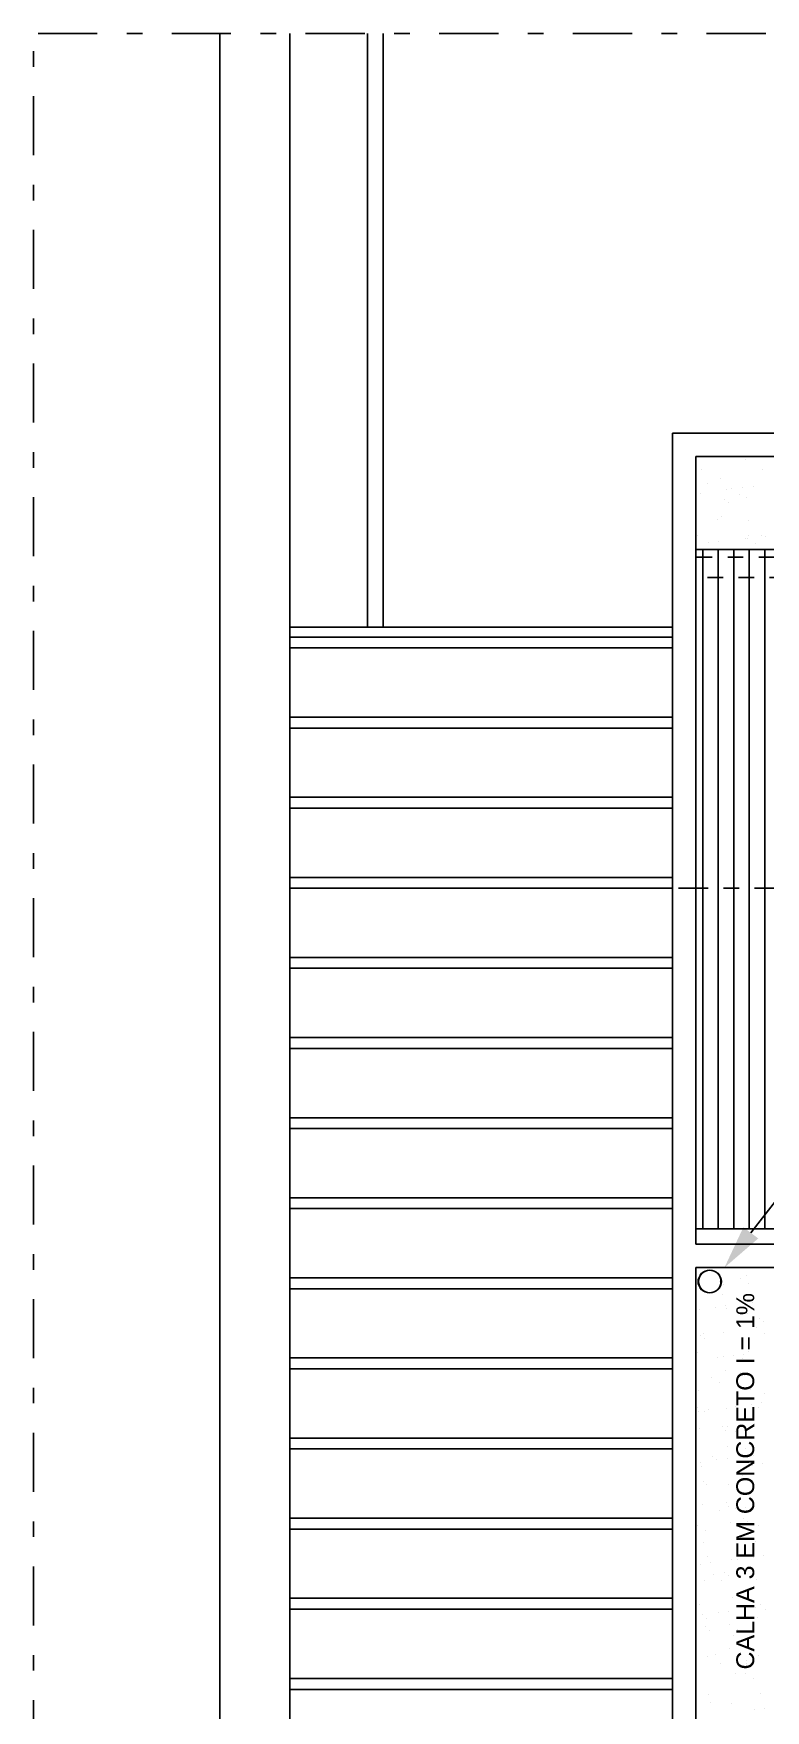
# Model space of a CAD drawing. Header units: millimetres. Extents: x 1573 to 2177, y 1587 to 1932.
# Drawn here: x 1798.42 to 1803.14, y 1903.49 to 1914.31 of the extents above; entities that cross this region are included whole.
import ezdxf
from ezdxf.enums import TextEntityAlignment as Align

# ---------------------------------------------------------------- set-up
doc = ezdxf.new("R2010")
doc.units = ezdxf.units.MM
doc.header["$LTSCALE"] = 0.03
doc.linetypes.add('DASHDOT', pattern=[25.4, 12.7, -6.35, 0, -6.35])
doc.linetypes.add('HIDDEN', pattern=[9.525, 6.35, -3.175])
for name, color, linetype in [('-HIDRO', 8, 'Continuous'), ('A-PEN-C', 4, 'Continuous'), ('PL09', 9, 'Continuous'), ('Tinterno', 9, 'Continuous')]:
    doc.layers.add(name, color=color, linetype=linetype)
doc.layers.add('TigreCad', color=2, linetype='Continuous', lineweight=13)
doc.styles.add('ARIAL', font='arial.ttf')

# ---------------------------------------------------------------- blocks, each defined once
blk = doc.blocks.new('11031501d')
at = {"layer": 'TigreCad'}
blk.add_circle((0, 0), 75, dxfattribs=at)
at = {"layer": 'Tinterno'}
blk.add_circle((0, 0), 72.5, dxfattribs=at)

msp = doc.modelspace()

# ---------------------------------------------------------------- linework, layer by layer
at = {"layer": '-HIDRO', "linetype": 'DASHDOT'}
for p in [(1798.419, 1887.661), (1810.898, 1914.306)]:
    msp.add_line(p, (1798.419, 1914.306), dxfattribs=at)
at = {"layer": '-HIDRO'}
for p, q in [((1799.619, 1894.181), (1799.619, 1914.306)), ((1800.072, 1903.23), (1800.072, 1914.306)), ((1800.573, 1910.479), (1800.573, 1914.306)), ((1800.673, 1910.479), (1800.673, 1914.306)), ((1810.195, 1911.729), (1802.54, 1911.729)), ((1802.54, 1911.729), (1802.54, 1902.5)), ((1810.045, 1911.579), (1802.69, 1911.579)), ((1802.69, 1911.579), (1802.69, 1906.498)), ((1802.727, 1911.493), (1802.727, 1911.493)), ((1803.011, 1911.56), (1803.011, 1911.56)), ((1803.122, 1911.494), (1803.122, 1911.494)), ((1802.765, 1911.405), (1802.765, 1911.405)), ((1802.848, 1911.434), (1802.848, 1911.434)), ((1802.89, 1911.366), (1802.89, 1911.366)), ((1802.919, 1911.37), (1802.919, 1911.37)), ((1802.993, 1911.38), (1802.993, 1911.38)), ((1803.059, 1911.388), (1803.059, 1911.388)), ((1802.694, 1911.317), (1802.694, 1911.317)), ((1802.717, 1911.343), (1802.717, 1911.343)), ((1802.876, 1911.303), (1802.876, 1911.303)), ((1802.899, 1911.282), (1802.899, 1911.282)), ((1802.973, 1911.336), (1802.973, 1911.336)), ((1803.019, 1911.315), (1803.019, 1911.315)), ((1802.829, 1911.175), (1802.829, 1911.175)), ((1802.856, 1911.19), (1802.856, 1911.19)), ((1803.026, 1911.166), (1803.026, 1911.166)), ((1802.702, 1911.072), (1802.702, 1911.072)), ((1803.007, 1911.053), (1803.007, 1911.053)), ((1803.022, 1911.052), (1803.022, 1911.052)), ((1803.027, 1911.07), (1803.027, 1911.07)), ((1803.11, 1911.066), (1803.11, 1911.066)), ((1803.136, 1911.065), (1803.136, 1911.065)), ((1809.445, 1910.979), (1802.69, 1910.979)), ((1802.734, 1910.929), (1802.734, 1910.979)), ((1802.768, 1911.021), (1802.768, 1911.021)), ((1802.834, 1911.03), (1802.834, 1911.03)), ((1802.834, 1910.929), (1802.834, 1910.979)), ((1802.934, 1910.929), (1802.934, 1910.979)), ((1803.034, 1910.929), (1803.034, 1910.979)), ((1803.076, 1911.018), (1803.076, 1911.018)), ((1803.134, 1910.929), (1803.134, 1910.979)), ((1802.734, 1910.799), (1802.734, 1910.929)), ((1802.834, 1910.799), (1802.834, 1910.929)), ((1802.934, 1910.799), (1802.934, 1910.929)), ((1803.034, 1910.799), (1803.034, 1910.929)), ((1803.134, 1910.799), (1803.134, 1910.929)), ((1802.734, 1906.598), (1802.734, 1910.799)), ((1802.834, 1906.598), (1802.834, 1910.799)), ((1802.934, 1906.598), (1802.934, 1910.799)), ((1803.034, 1906.598), (1803.034, 1910.799)), ((1803.134, 1906.598), (1803.134, 1910.799)), ((1800.573, 1910.479), (1800.072, 1910.479)), ((1800.072, 1910.414), (1802.54, 1910.414)), ((1802.54, 1910.479), (1800.573, 1910.479)), ((1800.072, 1910.344), (1802.54, 1910.344)), ((1800.072, 1909.897), (1802.54, 1909.897)), ((1800.072, 1909.827), (1802.54, 1909.827)), ((1800.072, 1909.381), (1802.54, 1909.381)), ((1800.072, 1909.311), (1802.54, 1909.311)), ((1800.072, 1908.864), (1802.54, 1908.864)), ((1800.072, 1908.794), (1802.54, 1908.794)), ((1800.072, 1908.348), (1802.54, 1908.348)), ((1800.072, 1908.278), (1802.54, 1908.278)), ((1800.072, 1907.831), (1802.54, 1907.831)), ((1800.072, 1907.761), (1802.54, 1907.761)), ((1800.072, 1907.314), (1802.54, 1907.314)), ((1800.072, 1907.244), (1802.54, 1907.244)), ((1800.072, 1906.798), (1802.54, 1906.798)), ((1800.072, 1906.728), (1802.54, 1906.728)), ((1808.394, 1906.598), (1802.69, 1906.598)), ((1808.394, 1906.498), (1802.69, 1906.498)), ((1802.69, 1906.348), (1802.69, 1902.65)), ((1808.394, 1906.348), (1802.69, 1906.348)), ((1803.016, 1906.294), (1803.016, 1906.294)), ((1800.072, 1906.281), (1802.54, 1906.281)), ((1800.072, 1906.211), (1802.54, 1906.211)), ((1802.841, 1906.259), (1802.841, 1906.259)), ((1802.863, 1906.176), (1802.863, 1906.176)), ((1802.865, 1906.238), (1802.865, 1906.238)), ((1802.979, 1906.277), (1802.979, 1906.277)), ((1803.032, 1906.243), (1803.032, 1906.243)), ((1802.712, 1906.08), (1802.712, 1906.08)), ((1802.815, 1906.093), (1802.815, 1906.093)), ((1802.881, 1906.102), (1802.881, 1906.102)), ((1802.888, 1906.082), (1802.888, 1906.082)), ((1802.991, 1906.122), (1802.991, 1906.122)), ((1803.054, 1906.125), (1803.054, 1906.125)), ((1802.691, 1906.045), (1802.691, 1906.045)), ((1803.024, 1906.049), (1803.024, 1906.049)), ((1803.081, 1905.959), (1803.081, 1905.959)), ((1803.102, 1906.02), (1803.102, 1906.02)), ((1803.125, 1905.999), (1803.125, 1905.999)), ((1802.72, 1905.909), (1802.72, 1905.909)), ((1802.739, 1905.924), (1802.739, 1905.924)), ((1802.743, 1905.888), (1802.743, 1905.888)), ((1802.871, 1905.931), (1802.871, 1905.931)), ((1803.135, 1905.925), (1803.135, 1905.925)), ((1800.072, 1905.765), (1802.54, 1905.765)), ((1802.699, 1905.8), (1802.699, 1905.8)), ((1802.829, 1905.766), (1802.829, 1905.766)), ((1802.87, 1905.772), (1802.87, 1905.772)), ((1802.932, 1905.78), (1802.932, 1905.78)), ((1802.991, 1905.764), (1802.991, 1905.764)), ((1802.999, 1905.788), (1802.999, 1905.788)), ((1803.032, 1905.804), (1803.032, 1905.804)), ((1800.072, 1905.695), (1802.54, 1905.695)), ((1802.788, 1905.64), (1802.788, 1905.64)), ((1802.879, 1905.687), (1802.879, 1905.687)), ((1802.98, 1905.67), (1802.98, 1905.67)), ((1803.004, 1905.649), (1803.004, 1905.649)), ((1802.707, 1905.555), (1802.707, 1905.555)), ((1802.842, 1905.606), (1802.842, 1905.606)), ((1803.04, 1905.559), (1803.04, 1905.559)), ((1803.13, 1905.533), (1803.13, 1905.533)), ((1802.698, 1905.445), (1802.698, 1905.445)), ((1802.708, 1905.421), (1802.708, 1905.421)), ((1802.748, 1905.422), (1802.748, 1905.422)), ((1802.774, 1905.43), (1802.774, 1905.43)), ((1802.887, 1905.442), (1802.887, 1905.442)), ((1802.946, 1905.453), (1802.946, 1905.453)), ((1803.05, 1905.466), (1803.05, 1905.466)), ((1803.093, 1905.446), (1803.093, 1905.446)), ((1803.116, 1905.475), (1803.116, 1905.475)), ((1802.715, 1905.31), (1802.715, 1905.31)), ((1802.859, 1905.32), (1802.859, 1905.32)), ((1802.891, 1905.322), (1802.891, 1905.322)), ((1803.048, 1905.314), (1803.048, 1905.314)), ((1800.072, 1905.248), (1802.54, 1905.248)), ((1802.882, 1905.299), (1802.882, 1905.299)), ((1802.944, 1905.288), (1802.944, 1905.288)), ((1800.072, 1905.178), (1802.54, 1905.178)), ((1802.721, 1905.094), (1802.721, 1905.094)), ((1802.8, 1905.127), (1802.8, 1905.127)), ((1802.825, 1905.108), (1802.825, 1905.108)), ((1802.891, 1905.116), (1802.891, 1905.116)), ((1802.895, 1905.197), (1802.895, 1905.197)), ((1803.008, 1905.183), (1803.008, 1905.183)), ((1803.063, 1905.139), (1803.063, 1905.139)), ((1802.723, 1905.065), (1802.723, 1905.065)), ((1802.993, 1905.004), (1802.993, 1905.004)), ((1803.056, 1905.07), (1803.056, 1905.07)), ((1803.119, 1905.082), (1803.119, 1905.082)), ((1802.737, 1904.97), (1802.737, 1904.97)), ((1802.761, 1904.949), (1802.761, 1904.949)), ((1802.903, 1904.952), (1802.903, 1904.952)), ((1803.047, 1904.97), (1803.047, 1904.97)), ((1802.731, 1904.821), (1802.731, 1904.821)), ((1802.839, 1904.781), (1802.839, 1904.781)), ((1802.887, 1904.833), (1802.887, 1904.833)), ((1802.903, 1904.809), (1802.903, 1904.809)), ((1802.942, 1904.794), (1802.942, 1904.794)), ((1803.008, 1904.803), (1803.008, 1904.803)), ((1803.064, 1904.825), (1803.064, 1904.825)), ((1800.072, 1904.732), (1802.54, 1904.732)), ((1800.072, 1904.662), (1802.54, 1904.662)), ((1802.7, 1904.685), (1802.7, 1904.685)), ((1802.911, 1904.707), (1802.911, 1904.707)), ((1802.997, 1904.732), (1802.997, 1904.732)), ((1803.021, 1904.71), (1803.021, 1904.71)), ((1803.096, 1904.686), (1803.096, 1904.686)), ((1802.739, 1904.576), (1802.739, 1904.576)), ((1802.754, 1904.651), (1802.754, 1904.651)), ((1803.072, 1904.58), (1803.072, 1904.58)), ((1802.765, 1904.483), (1802.765, 1904.483)), ((1802.919, 1904.463), (1802.919, 1904.463)), ((1802.956, 1904.467), (1802.956, 1904.467)), ((1803.006, 1904.491), (1803.006, 1904.491)), ((1803.059, 1904.481), (1803.059, 1904.481)), ((1803.125, 1904.489), (1803.125, 1904.489)), ((1802.717, 1904.436), (1802.717, 1904.436)), ((1802.783, 1904.444), (1802.783, 1904.444)), ((1802.803, 1904.367), (1802.803, 1904.367)), ((1802.876, 1904.381), (1802.876, 1904.381)), ((1802.899, 1904.36), (1802.899, 1904.36)), ((1802.747, 1904.331), (1802.747, 1904.331)), ((1802.856, 1904.333), (1802.856, 1904.333)), ((1803.026, 1904.244), (1803.026, 1904.244)), ((1803.08, 1904.335), (1803.08, 1904.335)), ((1800.072, 1904.215), (1802.54, 1904.215)), ((1800.072, 1904.145), (1802.54, 1904.145)), ((1802.713, 1904.172), (1802.713, 1904.172)), ((1802.834, 1904.122), (1802.834, 1904.122)), ((1802.9, 1904.131), (1802.9, 1904.131)), ((1802.927, 1904.218), (1802.927, 1904.218)), ((1803.073, 1904.154), (1803.073, 1904.154)), ((1803.108, 1904.172), (1803.108, 1904.172)), ((1803.136, 1904.143), (1803.136, 1904.143)), ((1802.731, 1904.109), (1802.731, 1904.109)), ((1802.754, 1904.031), (1802.754, 1904.031)), ((1802.755, 1904.086), (1802.755, 1904.086)), ((1802.905, 1904.049), (1802.905, 1904.049)), ((1802.959, 1904.015), (1802.959, 1904.015)), ((1803.088, 1904.091), (1803.088, 1904.091)), ((1802.778, 1904.01), (1802.778, 1904.01)), ((1802.935, 1903.973), (1802.935, 1903.973)), ((1802.763, 1903.841), (1802.763, 1903.841)), ((1802.815, 1903.854), (1802.815, 1903.854)), ((1802.904, 1903.894), (1802.904, 1903.894)), ((1802.951, 1903.809), (1802.951, 1903.809)), ((1803.017, 1903.817), (1803.017, 1903.817)), ((1803.096, 1903.846), (1803.096, 1903.846)), ((1800.072, 1903.698), (1802.54, 1903.698)), ((1802.848, 1903.795), (1802.848, 1903.795)), ((1802.943, 1903.728), (1802.943, 1903.728)), ((1803.008, 1903.731), (1803.008, 1903.731)), ((1803.015, 1903.793), (1803.015, 1903.793)), ((1803.038, 1903.771), (1803.038, 1903.771)), ((1803.062, 1903.697), (1803.062, 1903.697)), ((1800.072, 1903.628), (1802.54, 1903.628)), ((1802.771, 1903.597), (1802.771, 1903.597)), ((1803.104, 1903.601), (1803.104, 1903.601)), ((1802.783, 1903.544), (1802.783, 1903.544)), ((1802.918, 1903.535), (1802.918, 1903.535)), ((1803.068, 1903.495), (1803.068, 1903.495)), ((1803.134, 1903.504), (1803.134, 1903.504))]:
    msp.add_line(p, q, dxfattribs=at)
at = {"layer": '-HIDRO', "linetype": 'HIDDEN', "ltscale": 0.5}
for p, q in [((1809.395, 1910.929), (1802.69, 1910.929)), ((1809.265, 1910.799), (1802.69, 1910.799))]:
    msp.add_line(p, q, dxfattribs=at)
at = {"layer": '-HIDRO', "linetype": 'DASHDOT', "ltscale": 0.5}
msp.add_line((1801.106, 1908.794), (1804.034, 1908.794), dxfattribs=at)
at = {"layer": 'A-PEN-C'}
msp.add_line((1803.044, 1906.572), (1803.892, 1907.664), dxfattribs=at)
msp.add_solid([(1802.874, 1906.348), (1802.996, 1906.608), (1803.092, 1906.536)], dxfattribs=at)

# ---------------------------------------------------------------- block references
at = {"layer": 'PL09', "ltscale": 100, "xscale": 0.00100035, "yscale": 0.00100035, "zscale": 0.00100035}
msp.add_blockref('11031501d', (1802.779, 1906.258), dxfattribs=at)

# ---------------------------------------------------------------- texts
at = {"style": 'ARIAL'}
msp.add_text('CALHA 3 EM CONCRETO I = 1%%%', height=0.11523, rotation=90, dxfattribs=at).set_placement((1803.008, 1904.97), align=Align.MIDDLE_CENTER)

doc.saveas('drawing.dxf')
